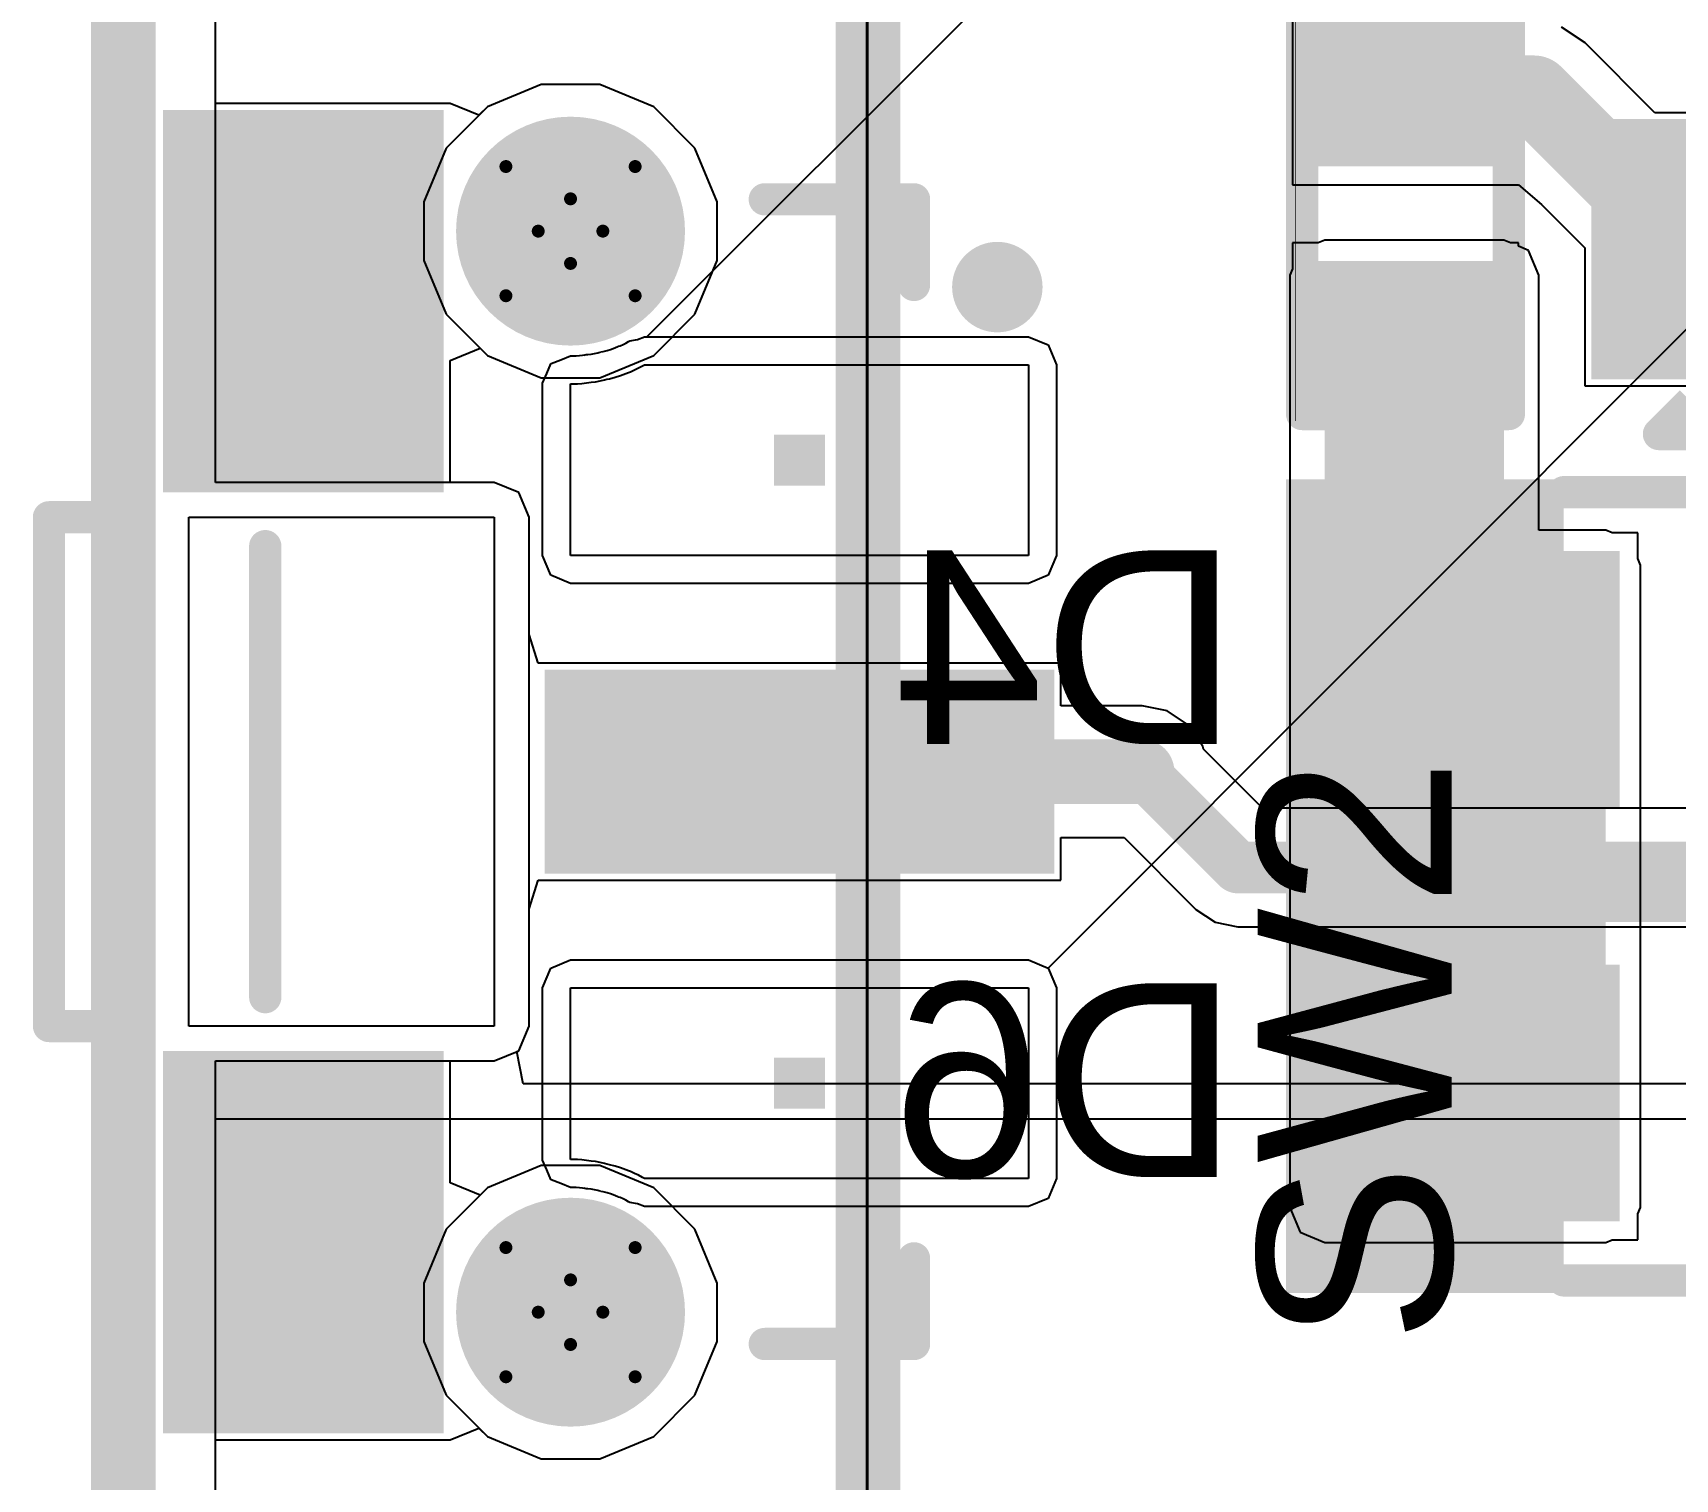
# Model space of a CAD drawing. Header units: inches. Extents: x -6 to 5433, y -4 to 5447.
# Drawn here: x -5.78 to 0.67, y 3.21 to 8.89 of the extents above; entities that cross this region are included whole.
import ezdxf

# ---------------------------------------------------------------- set-up
doc = ezdxf.new("R2010")
doc.units = ezdxf.units.IN
for name, color, linetype in [('Board_outline', 216, 'Continuous'), ('Bottom Layer', 5, 'Continuous'), ('Bottom Overlay', 54, 'Continuous'), ('Bottom Paste', 16, 'Continuous'), ('Bottom Solder', 6, 'Continuous'), ('Drill Drawing', 1, 'Continuous'), ('Ground', 16, 'Continuous'), ('Keep-Out Layer', 6, 'Continuous'), ('Mechanical 4', 56, 'Continuous'), ('Pad Holes', 156, 'Continuous'), ('Power', 76, 'Continuous'), ('Top Layer', 1, 'Continuous'), ('Top Overlay', 2, 'Continuous'), ('Top Paste', 8, 'Continuous'), ('Top Solder', 216, 'Continuous')]:
    doc.layers.add(name, color=color, linetype=linetype)
doc.styles.add('Arial', font='', dxfattribs={"height": 0.2})
doc.styles.get('Arial').set_extended_font_data('Arial')

msp = doc.modelspace()

# ---------------------------------------------------------------- hatches: boundary and pattern name
at = {"layer": 'Bottom Layer'}
for points in [[(-0.7043, 8.8798), (-0.0693, 8.8798), (-0.0693, 8.4226), (-0.7043, 8.4226)], [(0.445, 7.6316), (0.445, 8.4516), (1.365, 8.4516), (1.365, 7.6316)], [(-0.7043, 4.2744), (0, 4.2744), (0, 7.94), (-0.7043, 7.94)], [(-0.7043, 7.94), (-0.0693, 7.94), (-0.0693, 7.4828), (-0.7043, 7.4828)], [(-0.4, 4.2744), (0.4, 4.2744), (0.4, 6.8), (-0.4, 6.8)], [(0.4, 5.9), (-0.4, 5.9), (-0.4, 6.8), (0.4, 6.8)], [(0.4, 4.2744), (-0.4, 4.2744), (-0.4, 5.1744), (0.4, 5.1744)]]:
    msp.add_hatch(color=5, dxfattribs=at).paths.add_polyline_path(points)
at = {"layer": 'Bottom Overlay'}
for points in [[(-0.8567, 6.8326), (0.2355, 6.8326), (0.2355, 7.1374), (-0.8567, 7.1374)], [(-0.8567, 5.842), (-0.4249, 5.842), (-0.4249, 6.858), (-0.8567, 6.858)], [(-0.8567, 5.5626), (0.2355, 5.5626), (0.2355, 5.8674), (-0.8567, 5.8674)], [(-0.8567, 5.2082), (0.2355, 5.2082), (0.2355, 5.513), (-0.8567, 5.513)], [(-0.8567, 4.2176), (-0.4249, 4.2176), (-0.4249, 5.2336), (-0.8567, 5.2336)], [(-0.8567, 3.9382), (0.2355, 3.9382), (0.2355, 4.243), (-0.8567, 4.243)]]:
    msp.add_hatch(color=54, dxfattribs=at).paths.add_polyline_path(points)
at = {"layer": 'Bottom Paste'}
for points in [[(-0.7043, 8.8798), (-0.0693, 8.8798), (-0.0693, 8.4226), (-0.7043, 8.4226)], [(0.445, 7.6316), (0.445, 8.4516), (1.365, 8.4516), (1.365, 7.6316)], [(-0.7043, 7.94), (-0.0693, 7.94), (-0.0693, 7.4828), (-0.7043, 7.4828)], [(0.4, 5.9), (-0.4, 5.9), (-0.4, 6.8), (0.4, 6.8)], [(0.4, 4.2744), (-0.4, 4.2744), (-0.4, 5.1744), (0.4, 5.1744)]]:
    msp.add_hatch(color=16, dxfattribs=at).paths.add_polyline_path(points)
at = {"layer": 'Bottom Solder'}
for points in [[(-0.7593, 8.9348), (-0.0143, 8.9348), (-0.0143, 8.3676), (-0.7593, 8.3676)], [(0.3434, 7.53), (0.3434, 8.5532), (1.4666, 8.5532), (1.4666, 7.53)], [(-0.7593, 7.995), (-0.0143, 7.995), (-0.0143, 7.4278), (-0.7593, 7.4278)], [(0.455, 5.845), (-0.455, 5.845), (-0.455, 6.855), (0.455, 6.855)], [(0.455, 4.2194), (-0.455, 4.2194), (-0.455, 5.2294), (0.455, 5.2294)]]:
    msp.add_hatch(color=6, dxfattribs=at).paths.add_polyline_path(points)
h = msp.add_hatch(color=6, dxfattribs=at)
edge = h.paths.add_edge_path()
edge.add_arc((-3.6688, 8.1129), 0.1016, 0, 360)
h = msp.add_hatch(color=6, dxfattribs=at)
edge = h.paths.add_edge_path()
edge.add_arc((-3.6688, 3.8629), 0.1016, 0, 360)
at = {"layer": 'Pad Holes'}
h = msp.add_hatch(color=7, dxfattribs=at)
edge = h.paths.add_edge_path()
edge.add_arc((-3.6688, 8.1129), 0.45, 0, 360)
h = msp.add_hatch(color=7, dxfattribs=at)
edge = h.paths.add_edge_path()
edge.add_arc((-3.6688, 3.8629), 0.45, 0, 360)
at = {"layer": 'Top Layer'}
for points in [[(-5.1688, 7.1879), (-5.1688, 8.4879), (-4.2688, 8.4879), (-4.2688, 7.1879)], [(-2.6688, 7.3129), (-2.6688, 7.1129), (-2.8688, 7.1129), (-2.8688, 7.3129)], [(-2.6688, 7.3129), (-2.6688, 7.1129), (-2.8688, 7.1129), (-2.8688, 7.3129)], [(-1.8688, 6.2879), (-1.8688, 5.6879), (-3.6688, 5.6879), (-3.6688, 6.2879)], [(-2.6688, 4.8629), (-2.6688, 4.6629), (-2.8688, 4.6629), (-2.8688, 4.8629)], [(-2.6688, 4.8629), (-2.6688, 4.6629), (-2.8688, 4.6629), (-2.8688, 4.8629)], [(-4.2688, 4.7879), (-4.2688, 3.4879), (-5.1688, 3.4879), (-5.1688, 4.7879)]]:
    msp.add_hatch(color=1, dxfattribs=at).paths.add_polyline_path(points)
at = {"layer": 'Top Paste'}
for points in [[(-5.1688, 7.1879), (-5.1688, 8.4879), (-4.2688, 8.4879), (-4.2688, 7.1879)], [(-1.8688, 6.2879), (-1.8688, 5.6879), (-3.6688, 5.6879), (-3.6688, 6.2879)], [(-4.2688, 4.7879), (-4.2688, 3.4879), (-5.1688, 3.4879), (-5.1688, 4.7879)]]:
    msp.add_hatch(color=8, dxfattribs=at).paths.add_polyline_path(points)
at = {"layer": 'Top Solder'}
for points in [[(-5.2704, 7.0863), (-5.2704, 8.5895), (-4.1672, 8.5895), (-4.1672, 7.0863)], [(-1.7672, 6.3895), (-1.7672, 5.5863), (-3.7704, 5.5863), (-3.7704, 6.3895)], [(-4.1672, 4.8895), (-4.1672, 3.3863), (-5.2704, 3.3863), (-5.2704, 4.8895)]]:
    msp.add_hatch(color=216, dxfattribs=at).paths.add_polyline_path(points)
h = msp.add_hatch(color=216, dxfattribs=at)
edge = h.paths.add_edge_path()
edge.add_arc((-3.6688, 8.1129), 0.1016, 0, 360)
h = msp.add_hatch(color=216, dxfattribs=at)
edge = h.paths.add_edge_path()
edge.add_arc((-3.6688, 3.8629), 0.1016, 0, 360)

# ---------------------------------------------------------------- linework, layer by layer
at = {"layer": 'Board_outline'}
msp.add_lwpolyline([(-5.4266, -3, 0.254, 0.254, 0), (-5.4266, 33.995, 0.254, 0.254, 0)], format="xyseb", dxfattribs=at)
at = {"layer": 'Bottom Layer'}
for p, q in [((-5.064, 7.1253), (-5.064, 11.5815)), ((-0.8313, 9.0068), (-0.8313, 8.2956)), ((0.319, 8.8526), (0.2266, 8.9144)), ((0.5931, 8.5786), (0.319, 8.8526)), ((-3.7836, 8.6899), (-3.9956, 8.602)), ((-3.554, 8.6899), (-3.7836, 8.6899)), ((-3.342, 8.602), (-3.554, 8.6899)), ((-3.9956, 8.602), (-4.158, 8.4397)), ((-3.1796, 8.4397), (-3.342, 8.602)), ((1.492, 8.5786), (0.5931, 8.5786)), ((-4.158, 8.4397), (-4.2458, 8.2276)), ((-3.0918, 8.2276), (-3.1796, 8.4397)), ((-0.8313, 8.2956), (0.0577, 8.2956)), ((0.0577, 8.2956), (0.0577, 8.2956)), ((0.0577, 8.2956), (0.0577, 8.2956)), ((0.0577, 8.2956), (0.1478, 8.2181)), ((-4.2458, 8.2276), (-4.2458, 7.9981)), ((-3.0918, 7.9981), (-3.0918, 8.2276)), ((0.1478, 8.2181), (0.318, 8.0479)), ((-0.7043, 8.0775), (-0.7296, 8.067)), ((0, 8.0775), (-0.7043, 8.0775)), ((0.0253, 8.067), (0, 8.0775)), ((-0.7296, 8.067), (-0.8313, 8.067)), ((-0.8313, 8.067), (-0.8313, 7.9653)), ((0.0577, 8.067), (0.0253, 8.067)), ((0.0577, 8.0536), (0.0577, 8.067)), ((0.0972, 8.0372), (0.0577, 8.0536)), ((0.1375, 7.94), (0.0972, 8.0372)), ((0.318, 8.0479), (0.318, 7.5046)), ((-4.2458, 7.9981), (-4.158, 7.786)), ((-3.1796, 7.786), (-3.0918, 7.9981)), ((-0.8313, 7.9653), (-0.8418, 7.94)), ((-0.8418, 7.94), (-0.8418, 4.2744)), ((0.1375, 6.9375), (0.1375, 7.94)), ((-4.158, 7.786), (-3.9956, 7.6237)), ((-3.342, 7.6237), (-3.1796, 7.786)), ((-3.9956, 7.6237), (-3.7836, 7.5359)), ((-3.554, 7.5359), (-3.342, 7.6237)), ((-3.7836, 7.5359), (-3.554, 7.5359)), ((0.318, 7.5046), (1.492, 7.5046)), ((-3.9688, 7.1253), (-5.064, 7.1253)), ((-3.8716, 7.0851), (-3.9688, 7.1253)), ((-3.8313, 6.9879), (-3.8716, 7.0851)), ((-3.8313, 4.9879), (-3.8313, 6.9879)), ((0.4, 6.9375), (0.1375, 6.9375)), ((0.4253, 6.927), (0.4, 6.9375)), ((0.527, 6.927), (0.4253, 6.927)), ((0.527, 6.8253), (0.527, 6.927)), ((0.5375, 6.8), (0.527, 6.8253)), ((0.5375, 4.2744), (0.5375, 6.8)), ((-3.8716, 4.8907), (-3.8313, 4.9879)), ((-5.064, -3.0324), (-5.064, 4.8504)), ((-5.064, 4.8504), (-3.9688, 4.8504)), ((-3.9688, 4.8504), (-3.8716, 4.8907)), ((-3.7836, 4.4399), (-3.9956, 4.352)), ((-3.554, 4.4399), (-3.7836, 4.4399)), ((-3.342, 4.352), (-3.554, 4.4399)), ((-3.9956, 4.352), (-4.158, 4.1897)), ((-3.1796, 4.1897), (-3.342, 4.352)), ((-0.8418, 4.2744), (-0.8015, 4.1772)), ((0.527, 4.2492), (0.5375, 4.2744)), ((0.527, 4.1474), (0.527, 4.2492)), ((-4.158, 4.1897), (-4.2458, 3.9776)), ((-3.0918, 3.9776), (-3.1796, 4.1897)), ((-0.8015, 4.1772), (-0.7043, 4.1369)), ((-0.7043, 4.1369), (0.4, 4.1369)), ((0.4, 4.1369), (0.4253, 4.1474)), ((0.4253, 4.1474), (0.527, 4.1474)), ((-4.2458, 3.9776), (-4.2458, 3.7481)), ((-3.0918, 3.7481), (-3.0918, 3.9776)), ((-4.2458, 3.7481), (-4.158, 3.536)), ((-3.1796, 3.536), (-3.0918, 3.7481)), ((-4.158, 3.536), (-3.9956, 3.3737)), ((-3.342, 3.3737), (-3.1796, 3.536)), ((-3.9956, 3.3737), (-3.7836, 3.2859)), ((-3.554, 3.2859), (-3.342, 3.3737)), ((-3.7836, 3.2859), (-3.554, 3.2859))]:
    msp.add_line(p, q, dxfattribs=at)
for points in [[(-0.3868, 8.6512, 0.3048, 0.3048, 0), (0.1176, 8.6512, 0.3048, 0.3048, 0)], [(0.1176, 8.6512, 0.3048, 0.3048, 0), (0.905, 7.8638, 0.3048, 0.3048, 0)]]:
    msp.add_lwpolyline(points, format="xyseb", dxfattribs=at)
for points in [[(-0.463, 8.6512, 0.1524, 0.1524, 1), (-0.3106, 8.6512, 0.1524, 0.1524, 1)], [(0.0414, 8.6512, 0.1524, 0.1524, 1), (0.1938, 8.6512, 0.1524, 0.1524, 1)], [(0.0414, 8.6512, 0.1524, 0.1524, 1), (0.1938, 8.6512, 0.1524, 0.1524, 1)]]:
    msp.add_lwpolyline(points, format="xyseb", close=True, dxfattribs=at)
at = {"layer": 'Bottom Overlay'}
for points in [[(-0.7932, 7.3939, 0.127, 0.127, 0), (-0.7932, 8.9687, 0.127, 0.127, 0)], [(-0.8186, 7.3685, 0.00323, 0.00323, 0), (-0.8186, 8.9941, 0.00323, 0.00323, 0)], [(0.0196, 7.3939, 0.127, 0.127, 0), (0.0196, 8.9687, 0.127, 0.127, 0)], [(0.6096, 7.3152, 0.127, 0.127, 0), (0.7366, 7.4422, 0.127, 0.127, 0)], [(-0.7932, 7.3939, 0.127, 0.127, 0), (0.0196, 7.3939, 0.127, 0.127, 0)], [(0.6096, 7.3152, 0.127, 0.127, 0), (0.8636, 7.3152, 0.127, 0.127, 0)], [(0.2356, 7.0866, 0.127, 0.127, 0), (2.0898, 7.0866, 0.127, 0.127, 0)], [(0.2356, 5.6134, 0.127, 0.127, 0), (2.0898, 5.6134, 0.127, 0.127, 0)], [(0.2356, 5.461, 0.127, 0.127, 0), (2.0898, 5.461, 0.127, 0.127, 0)], [(0.2356, 3.9878, 0.127, 0.127, 0), (2.0898, 3.9878, 0.127, 0.127, 0)]]:
    msp.add_lwpolyline(points, format="xyseb", dxfattribs=at)
for points in [[(-0.825, 7.3939, 0.0635, 0.0635, 1), (-0.7615, 7.3939, 0.0635, 0.0635, 1)], [(-0.825, 7.3939, 0.0635, 0.0635, 1), (-0.7615, 7.3939, 0.0635, 0.0635, 1)], [(-0.0122, 7.3939, 0.0635, 0.0635, 1), (0.0513, 7.3939, 0.0635, 0.0635, 1)], [(-0.0122, 7.3939, 0.0635, 0.0635, 1), (0.0513, 7.3939, 0.0635, 0.0635, 1)], [(-0.8194, 7.3685, 0.00161, 0.00161, 1), (-0.8178, 7.3685, 0.00161, 0.00161, 1)], [(0.5778, 7.3152, 0.0635, 0.0635, 1), (0.6413, 7.3152, 0.0635, 0.0635, 1)], [(0.5778, 7.3152, 0.0635, 0.0635, 1), (0.6413, 7.3152, 0.0635, 0.0635, 1)], [(0.2039, 7.0866, 0.0635, 0.0635, 1), (0.2674, 7.0866, 0.0635, 0.0635, 1)], [(0.2039, 5.6134, 0.0635, 0.0635, 1), (0.2674, 5.6134, 0.0635, 0.0635, 1)], [(0.2039, 5.461, 0.0635, 0.0635, 1), (0.2674, 5.461, 0.0635, 0.0635, 1)], [(0.2039, 3.9878, 0.0635, 0.0635, 1), (0.2674, 3.9878, 0.0635, 0.0635, 1)]]:
    msp.add_lwpolyline(points, format="xyseb", close=True, dxfattribs=at)
at = {"layer": 'Drill Drawing'}
for points in [[(-3.9228, 8.3669, 0.0508, 0.0508, 0), (-3.6688, 8.2399, 0.0508, 0.0508, 0)], [(-3.9228, 8.3669, 0.0508, 0.0508, 0), (-3.7958, 8.1129, 0.0508, 0.0508, 0)], [(-3.6688, 8.2399, 0.0508, 0.0508, 0), (-3.4148, 8.3669, 0.0508, 0.0508, 0)], [(-3.5418, 8.1129, 0.0508, 0.0508, 0), (-3.4148, 8.3669, 0.0508, 0.0508, 0)], [(-3.9228, 7.8589, 0.0508, 0.0508, 0), (-3.7958, 8.1129, 0.0508, 0.0508, 0)], [(-3.5418, 8.1129, 0.0508, 0.0508, 0), (-3.4148, 7.8589, 0.0508, 0.0508, 0)], [(-3.9228, 7.8589, 0.0508, 0.0508, 0), (-3.6688, 7.9859, 0.0508, 0.0508, 0)], [(-3.6688, 7.9859, 0.0508, 0.0508, 0), (-3.4148, 7.8589, 0.0508, 0.0508, 0)], [(-3.9228, 4.1169, 0.0508, 0.0508, 0), (-3.6688, 3.9899, 0.0508, 0.0508, 0)], [(-3.9228, 4.1169, 0.0508, 0.0508, 0), (-3.7958, 3.8629, 0.0508, 0.0508, 0)], [(-3.6688, 3.9899, 0.0508, 0.0508, 0), (-3.4148, 4.1169, 0.0508, 0.0508, 0)], [(-3.5418, 3.8629, 0.0508, 0.0508, 0), (-3.4148, 4.1169, 0.0508, 0.0508, 0)], [(-3.9228, 3.6089, 0.0508, 0.0508, 0), (-3.7958, 3.8629, 0.0508, 0.0508, 0)], [(-3.5418, 3.8629, 0.0508, 0.0508, 0), (-3.4148, 3.6089, 0.0508, 0.0508, 0)], [(-3.9228, 3.6089, 0.0508, 0.0508, 0), (-3.6688, 3.7359, 0.0508, 0.0508, 0)], [(-3.6688, 3.7359, 0.0508, 0.0508, 0), (-3.4148, 3.6089, 0.0508, 0.0508, 0)]]:
    msp.add_lwpolyline(points, format="xyseb", dxfattribs=at)
for points in [[(-3.9355, 8.3669, 0.0254, 0.0254, 1), (-3.9101, 8.3669, 0.0254, 0.0254, 1)], [(-3.9355, 8.3669, 0.0254, 0.0254, 1), (-3.9101, 8.3669, 0.0254, 0.0254, 1)], [(-3.4275, 8.3669, 0.0254, 0.0254, 1), (-3.4021, 8.3669, 0.0254, 0.0254, 1)], [(-3.4275, 8.3669, 0.0254, 0.0254, 1), (-3.4021, 8.3669, 0.0254, 0.0254, 1)], [(-3.6815, 8.2399, 0.0254, 0.0254, 1), (-3.6561, 8.2399, 0.0254, 0.0254, 1)], [(-3.6815, 8.2399, 0.0254, 0.0254, 1), (-3.6561, 8.2399, 0.0254, 0.0254, 1)], [(-3.8085, 8.1129, 0.0254, 0.0254, 1), (-3.7831, 8.1129, 0.0254, 0.0254, 1)], [(-3.8085, 8.1129, 0.0254, 0.0254, 1), (-3.7831, 8.1129, 0.0254, 0.0254, 1)], [(-3.5545, 8.1129, 0.0254, 0.0254, 1), (-3.5291, 8.1129, 0.0254, 0.0254, 1)], [(-3.5545, 8.1129, 0.0254, 0.0254, 1), (-3.5291, 8.1129, 0.0254, 0.0254, 1)], [(-3.6815, 7.9859, 0.0254, 0.0254, 1), (-3.6561, 7.9859, 0.0254, 0.0254, 1)], [(-3.6815, 7.9859, 0.0254, 0.0254, 1), (-3.6561, 7.9859, 0.0254, 0.0254, 1)], [(-3.9355, 7.8589, 0.0254, 0.0254, 1), (-3.9101, 7.8589, 0.0254, 0.0254, 1)], [(-3.9355, 7.8589, 0.0254, 0.0254, 1), (-3.9101, 7.8589, 0.0254, 0.0254, 1)], [(-3.4275, 7.8589, 0.0254, 0.0254, 1), (-3.4021, 7.8589, 0.0254, 0.0254, 1)], [(-3.4275, 7.8589, 0.0254, 0.0254, 1), (-3.4021, 7.8589, 0.0254, 0.0254, 1)], [(-3.9355, 4.1169, 0.0254, 0.0254, 1), (-3.9101, 4.1169, 0.0254, 0.0254, 1)], [(-3.9355, 4.1169, 0.0254, 0.0254, 1), (-3.9101, 4.1169, 0.0254, 0.0254, 1)], [(-3.4275, 4.1169, 0.0254, 0.0254, 1), (-3.4021, 4.1169, 0.0254, 0.0254, 1)], [(-3.4275, 4.1169, 0.0254, 0.0254, 1), (-3.4021, 4.1169, 0.0254, 0.0254, 1)], [(-3.6815, 3.9899, 0.0254, 0.0254, 1), (-3.6561, 3.9899, 0.0254, 0.0254, 1)], [(-3.6815, 3.9899, 0.0254, 0.0254, 1), (-3.6561, 3.9899, 0.0254, 0.0254, 1)], [(-3.8085, 3.8629, 0.0254, 0.0254, 1), (-3.7831, 3.8629, 0.0254, 0.0254, 1)], [(-3.8085, 3.8629, 0.0254, 0.0254, 1), (-3.7831, 3.8629, 0.0254, 0.0254, 1)], [(-3.5545, 3.8629, 0.0254, 0.0254, 1), (-3.5291, 3.8629, 0.0254, 0.0254, 1)], [(-3.5545, 3.8629, 0.0254, 0.0254, 1), (-3.5291, 3.8629, 0.0254, 0.0254, 1)], [(-3.6815, 3.7359, 0.0254, 0.0254, 1), (-3.6561, 3.7359, 0.0254, 0.0254, 1)], [(-3.6815, 3.7359, 0.0254, 0.0254, 1), (-3.6561, 3.7359, 0.0254, 0.0254, 1)], [(-3.9355, 3.6089, 0.0254, 0.0254, 1), (-3.9101, 3.6089, 0.0254, 0.0254, 1)], [(-3.9355, 3.6089, 0.0254, 0.0254, 1), (-3.9101, 3.6089, 0.0254, 0.0254, 1)], [(-3.4275, 3.6089, 0.0254, 0.0254, 1), (-3.4021, 3.6089, 0.0254, 0.0254, 1)], [(-3.4275, 3.6089, 0.0254, 0.0254, 1), (-3.4021, 3.6089, 0.0254, 0.0254, 1)]]:
    msp.add_lwpolyline(points, format="xyseb", close=True, dxfattribs=at)
at = {"layer": 'Ground'}
for p, q in [((-5.064, 7.1253), (-5.064, 12.8102)), ((-3.7836, 8.6899), (-3.9956, 8.602)), ((-3.554, 8.6899), (-3.7836, 8.6899)), ((-3.342, 8.602), (-3.554, 8.6899)), ((-3.9956, 8.602), (-4.158, 8.4397)), ((-3.1796, 8.4397), (-3.342, 8.602)), ((-4.158, 8.4397), (-4.2458, 8.2276)), ((-3.0918, 8.2276), (-3.1796, 8.4397)), ((-4.2458, 8.2276), (-4.2458, 7.9981)), ((-3.0918, 7.9981), (-3.0918, 8.2276)), ((-4.2458, 7.9981), (-4.158, 7.786)), ((-3.1796, 7.786), (-3.0918, 7.9981)), ((-4.158, 7.786), (-3.9956, 7.6237)), ((-3.342, 7.6237), (-3.1796, 7.786)), ((-3.9956, 7.6237), (-3.7836, 7.5359)), ((-3.554, 7.5359), (-3.342, 7.6237)), ((-3.7836, 7.5359), (-3.554, 7.5359)), ((-3.9688, 7.1253), (-5.064, 7.1253)), ((-3.8716, 7.0851), (-3.9688, 7.1253)), ((-3.8313, 6.9879), (-3.8716, 7.0851)), ((-3.8313, 4.9879), (-3.8313, 6.9879)), ((-3.8716, 4.8907), (-3.8313, 4.9879)), ((-5.064, -3.0324), (-5.064, 4.8504)), ((-5.064, 4.8504), (-3.9688, 4.8504)), ((-3.9688, 4.8504), (-3.8716, 4.8907)), ((-3.7836, 4.4399), (-3.9956, 4.352)), ((-3.554, 4.4399), (-3.7836, 4.4399)), ((-3.342, 4.352), (-3.554, 4.4399)), ((-3.9956, 4.352), (-4.158, 4.1897)), ((-3.1796, 4.1897), (-3.342, 4.352)), ((-4.158, 4.1897), (-4.2458, 3.9776)), ((-3.0918, 3.9776), (-3.1796, 4.1897)), ((-4.2458, 3.9776), (-4.2458, 3.7481)), ((-3.0918, 3.7481), (-3.0918, 3.9776)), ((-4.2458, 3.7481), (-4.158, 3.536)), ((-3.1796, 3.536), (-3.0918, 3.7481)), ((-4.158, 3.536), (-3.9956, 3.3737)), ((-3.342, 3.3737), (-3.1796, 3.536)), ((-3.9956, 3.3737), (-3.7836, 3.2859)), ((-3.554, 3.2859), (-3.342, 3.3737)), ((-3.7836, 3.2859), (-3.554, 3.2859))]:
    msp.add_line(p, q, dxfattribs=at)
at = {"layer": 'Keep-Out Layer'}
for p, q in [((-5.1688, 4.9879), (-5.1688, 6.9879)), ((-5.1688, 6.9879), (-3.9688, 6.9879)), ((-3.9688, 6.9879), (-3.9688, 4.9879)), ((-3.9688, 4.9879), (-5.1688, 4.9879))]:
    msp.add_line(p, q, dxfattribs=at)
at = {"layer": 'Mechanical 4'}
for points in [[(-2.5, -2.5, 0.254, 0.254, 0), (-2.5, 33.5, 0.254, 0.254, 0)], [(-2.5028, -2.505, 0.0127, 0.0127, 0), (-2.5028, 33.495, 0.0127, 0.0127, 0)]]:
    msp.add_lwpolyline(points, format="xyseb", dxfattribs=at)
at = {"layer": 'Power'}
for p, q in [((-5.064, 7.1253), (-5.064, 9.5245)), ((-3.7836, 8.6899), (-3.9956, 8.602)), ((-3.554, 8.6899), (-3.7836, 8.6899)), ((-3.342, 8.602), (-3.554, 8.6899)), ((-3.9956, 8.602), (-4.158, 8.4397)), ((-3.1796, 8.4397), (-3.342, 8.602)), ((-4.158, 8.4397), (-4.2458, 8.2276)), ((-3.0918, 8.2276), (-3.1796, 8.4397)), ((-4.2458, 8.2276), (-4.2458, 7.9981)), ((-3.0918, 7.9981), (-3.0918, 8.2276)), ((-4.2458, 7.9981), (-4.158, 7.786)), ((-3.1796, 7.786), (-3.0918, 7.9981)), ((-4.158, 7.786), (-3.9956, 7.6237)), ((-3.342, 7.6237), (-3.1796, 7.786)), ((-3.9956, 7.6237), (-3.7836, 7.5359)), ((-3.554, 7.5359), (-3.342, 7.6237)), ((-3.7836, 7.5359), (-3.554, 7.5359)), ((-3.9688, 7.1253), (-5.064, 7.1253)), ((-3.8716, 7.0851), (-3.9688, 7.1253)), ((-3.8313, 6.9879), (-3.8716, 7.0851)), ((-3.8313, 4.9879), (-3.8313, 6.9879)), ((-3.8716, 4.8907), (-3.8313, 4.9879)), ((-3.8798, 4.8873), (-3.8716, 4.8907)), ((-3.8545, 4.7603), (-3.8798, 4.8873)), ((1.1224, 4.7603), (-3.8545, 4.7603)), ((-5.064, -3.0324), (-5.064, 4.6228)), ((-5.064, 4.6228), (1.1398, 4.6228)), ((-3.7836, 4.4399), (-3.9956, 4.352)), ((-3.554, 4.4399), (-3.7836, 4.4399)), ((-3.342, 4.352), (-3.554, 4.4399)), ((-3.9956, 4.352), (-4.158, 4.1897)), ((-3.1796, 4.1897), (-3.342, 4.352)), ((-4.158, 4.1897), (-4.2458, 3.9776)), ((-3.0918, 3.9776), (-3.1796, 4.1897)), ((-4.2458, 3.9776), (-4.2458, 3.7481)), ((-3.0918, 3.7481), (-3.0918, 3.9776)), ((-4.2458, 3.7481), (-4.158, 3.536)), ((-3.1796, 3.536), (-3.0918, 3.7481)), ((-4.158, 3.536), (-3.9956, 3.3737)), ((-3.342, 3.3737), (-3.1796, 3.536)), ((-3.9956, 3.3737), (-3.7836, 3.2859)), ((-3.554, 3.2859), (-3.342, 3.3737)), ((-3.7836, 3.2859), (-3.554, 3.2859))]:
    msp.add_line(p, q, dxfattribs=at)
at = {"layer": 'Top Layer'}
for p, q in [((-5.064, 8.6149), (-5.064, 11.5815)), ((-3.7836, 8.6899), (-3.9956, 8.602)), ((-3.554, 8.6899), (-3.7836, 8.6899)), ((-3.342, 8.602), (-3.554, 8.6899)), ((-4.1418, 8.6149), (-5.064, 8.6149)), ((-4.0294, 8.5683), (-4.1418, 8.6149)), ((-4.1418, 8.6149), (-4.1418, 8.6149)), ((-3.9956, 8.602), (-4.0294, 8.5683)), ((-3.1796, 8.4397), (-3.342, 8.602)), ((-3.0918, 8.2276), (-3.1796, 8.4397)), ((-3.0918, 7.9981), (-3.0918, 8.2276)), ((-3.1796, 7.786), (-3.0918, 7.9981)), ((-3.342, 7.6237), (-3.1796, 7.786)), ((-4.1418, 7.6039), (-4.0245, 7.6525)), ((-4.0245, 7.6525), (-3.9956, 7.6237)), ((-3.9956, 7.6237), (-3.7836, 7.5359)), ((-3.554, 7.5359), (-3.342, 7.6237)), ((-4.1418, 7.1253), (-4.1418, 7.6039)), ((-3.4726, 7.5453), (-3.4518, 7.553)), ((-3.4518, 7.553), (-3.4415, 7.5572)), ((-3.4415, 7.5572), (-3.4333, 7.5603)), ((-3.4333, 7.5603), (-3.4171, 7.5672)), ((-3.4171, 7.5672), (-3.4013, 7.5749)), ((-3.4013, 7.5749), (-3.3859, 7.5833)), ((-3.3859, 7.5833), (-3.3783, 7.5879)), ((-3.3783, 7.5879), (-3.3688, 7.5879)), ((-3.3688, 7.5879), (-1.8688, 7.5879)), ((-1.8688, 7.5879), (-1.8688, 6.8379)), ((-3.7836, 7.5359), (-3.554, 7.5359)), ((-3.6688, 6.8379), (-3.6688, 7.5129)), ((-3.6688, 7.5129), (-3.6598, 7.5127)), ((-3.6598, 7.5127), (-3.6419, 7.5131)), ((-3.6419, 7.5131), (-3.624, 7.5143)), ((-3.624, 7.5143), (-3.6062, 7.5164)), ((-3.6062, 7.5164), (-3.5974, 7.5178)), ((-3.5974, 7.5178), (-3.5973, 7.5178)), ((-3.5973, 7.5178), (-3.5883, 7.5186)), ((-3.5883, 7.5186), (-3.5704, 7.5209)), ((-3.5704, 7.5209), (-3.5526, 7.5241)), ((-3.5526, 7.5241), (-3.5349, 7.5282)), ((-3.5349, 7.5282), (-3.5262, 7.5305)), ((-3.5262, 7.5305), (-3.5153, 7.5329)), ((-3.5153, 7.5329), (-3.4938, 7.5386)), ((-3.4938, 7.5386), (-3.4726, 7.5453)), ((-3.9688, 7.1253), (-4.1418, 7.1253)), ((-3.8716, 7.0851), (-3.9688, 7.1253)), ((-3.8313, 6.9879), (-3.8716, 7.0851)), ((-3.8313, 6.5271), (-3.8313, 6.9879)), ((-1.8688, 6.8379), (-3.6688, 6.8379)), ((-3.7958, 6.4149), (-3.8313, 6.5271)), ((-3.7043, 6.4149), (-3.7958, 6.4149)), ((-1.7418, 6.4149), (-3.7043, 6.4149)), ((-1.7418, 6.2468), (-1.7418, 6.4149)), ((-1.4224, 6.2468), (-1.7418, 6.2468)), ((-1.3233, 6.2271), (-1.4224, 6.2468)), ((-1.2393, 6.171), (-1.3233, 6.2271)), ((-1.1831, 6.087), (-1.2393, 6.171)), ((-1.181, 6.0761), (-1.1831, 6.087)), ((-0.9491, 5.8441), (-1.181, 6.0761)), ((2.9782, 5.8441), (-0.9491, 5.8441)), ((-1.7418, 5.5609), (-1.7418, 5.7289)), ((-1.7418, 5.7289), (-1.493, 5.7289)), ((-1.493, 5.7289), (-1.2104, 5.4463)), ((-3.8313, 5.4486), (-3.7958, 5.5609)), ((-3.7958, 5.5609), (-3.7043, 5.5609)), ((-3.7043, 5.5609), (-1.7418, 5.5609)), ((-3.8313, 4.9879), (-3.8313, 5.4486)), ((-1.2104, 5.4463), (-1.1348, 5.3957)), ((-1.1348, 5.3957), (-1.0456, 5.378)), ((-1.0456, 5.378), (17.4858, 5.378)), ((-3.6688, 4.4629), (-3.6688, 5.1379)), ((-3.6688, 5.1379), (-1.8688, 5.1379)), ((-1.8688, 5.1379), (-1.8688, 4.3879)), ((-3.8716, 4.8907), (-3.8313, 4.9879)), ((-4.1418, 4.3718), (-4.1418, 4.8504)), ((-4.1418, 4.8504), (-3.9688, 4.8504)), ((-3.9688, 4.8504), (-3.8716, 4.8907)), ((-3.6598, 4.463), (-3.6688, 4.4629)), ((-3.6419, 4.4627), (-3.6598, 4.463)), ((-3.624, 4.4614), (-3.6419, 4.4627)), ((-3.6062, 4.4593), (-3.624, 4.4614)), ((-3.5974, 4.458), (-3.6062, 4.4593)), ((-3.5973, 4.458), (-3.5974, 4.458)), ((-3.5883, 4.4571), (-3.5973, 4.458)), ((-3.5704, 4.4548), (-3.5883, 4.4571)), ((-3.5526, 4.4516), (-3.5704, 4.4548)), ((-3.7836, 4.4399), (-3.9956, 4.352)), ((-3.554, 4.4399), (-3.7836, 4.4399)), ((-3.342, 4.352), (-3.554, 4.4399)), ((-3.5349, 4.4476), (-3.5526, 4.4516)), ((-3.5262, 4.4452), (-3.5349, 4.4476)), ((-3.5153, 4.4428), (-3.5262, 4.4452)), ((-3.4938, 4.4372), (-3.5153, 4.4428)), ((-3.4726, 4.4305), (-3.4938, 4.4372)), ((-3.4518, 4.4227), (-3.4726, 4.4305)), ((-3.4415, 4.4185), (-3.4518, 4.4227)), ((-3.4333, 4.4154), (-3.4415, 4.4185)), ((-3.4171, 4.4085), (-3.4333, 4.4154)), ((-3.4013, 4.4009), (-3.4171, 4.4085)), ((-3.3859, 4.3924), (-3.4013, 4.4009)), ((-3.3783, 4.3879), (-3.3859, 4.3924)), ((-4.0245, 4.3232), (-4.1418, 4.3718)), ((-3.9956, 4.352), (-4.0245, 4.3232)), ((-3.3688, 4.3879), (-3.3783, 4.3879)), ((-1.8688, 4.3879), (-3.3688, 4.3879)), ((-3.1796, 4.1897), (-3.342, 4.352)), ((-3.0918, 3.9776), (-3.1796, 4.1897)), ((-3.0918, 3.7481), (-3.0918, 3.9776)), ((-3.1796, 3.536), (-3.0918, 3.7481)), ((-3.342, 3.3737), (-3.1796, 3.536)), ((-5.064, -3.0324), (-5.064, 3.3609)), ((-5.064, 3.3609), (-4.1418, 3.3609)), ((-4.1418, 3.3609), (-4.0294, 3.4074)), ((-4.1418, 3.3609), (-4.1418, 3.3609)), ((-4.0294, 3.4074), (-3.9956, 3.3737)), ((-3.9956, 3.3737), (-3.7836, 3.2859)), ((-3.554, 3.2859), (-3.342, 3.3737)), ((-3.7836, 3.2859), (-3.554, 3.2859))]:
    msp.add_line(p, q, dxfattribs=at)
for points in [[(-2.7688, 5.9879, 0.254, 0.254, 0), (-1.4224, 5.9879, 0.254, 0.254, 0)], [(-1.4224, 5.9879, 0.2032, 0.2032, 0), (-1.0456, 5.6111, 0.2032, 0.2032, 0)], [(-1.0456, 5.6111, 0.2032, 0.2032, 0), (17.4858, 5.6111, 0.2032, 0.2032, 0)]]:
    msp.add_lwpolyline(points, format="xyseb", dxfattribs=at)
for points in [[(-2.8323, 5.9879, 0.127, 0.127, 1), (-2.7053, 5.9879, 0.127, 0.127, 1)], [(-1.4859, 5.9879, 0.127, 0.127, 1), (-1.3589, 5.9879, 0.127, 0.127, 1)], [(-1.4732, 5.9879, 0.1016, 0.1016, 1), (-1.3716, 5.9879, 0.1016, 0.1016, 1)], [(-1.0964, 5.6111, 0.1016, 0.1016, 1), (-0.9948, 5.6111, 0.1016, 0.1016, 1)], [(-1.0964, 5.6111, 0.1016, 0.1016, 1), (-0.9948, 5.6111, 0.1016, 0.1016, 1)]]:
    msp.add_lwpolyline(points, format="xyseb", close=True, dxfattribs=at)
at = {"layer": 'Top Overlay'}
for points in [[(-2.9053, 8.2379, 0.127, 0.127, 0), (-2.3188, 8.2379, 0.127, 0.127, 0)], [(-2.3188, 7.9014, 0.127, 0.127, 0), (-2.3188, 8.2379, 0.127, 0.127, 0)], [(-5.7188, 4.9879, 0.127, 0.127, 0), (-5.7188, 6.9879, 0.127, 0.127, 0)], [(-5.7188, 6.9879, 0.127, 0.127, 0), (-5.4823, 6.9879, 0.127, 0.127, 0)], [(-4.8688, 5.1014, 0.127, 0.127, 0), (-4.8688, 6.8744, 0.127, 0.127, 0)], [(-5.7188, 4.9879, 0.127, 0.127, 0), (-5.4823, 4.9879, 0.127, 0.127, 0)], [(-2.3188, 3.7379, 0.127, 0.127, 0), (-2.3188, 4.0744, 0.127, 0.127, 0)], [(-2.9053, 3.7379, 0.127, 0.127, 0), (-2.3188, 3.7379, 0.127, 0.127, 0)]]:
    msp.add_lwpolyline(points, format="xyseb", dxfattribs=at)
for points in [[(-2.937, 8.2379, 0.0635, 0.0635, 1), (-2.8735, 8.2379, 0.0635, 0.0635, 1)], [(-2.3505, 8.2379, 0.0635, 0.0635, 1), (-2.287, 8.2379, 0.0635, 0.0635, 1)], [(-2.3505, 8.2379, 0.0635, 0.0635, 1), (-2.287, 8.2379, 0.0635, 0.0635, 1)], [(-1.9404, 7.8929, 0.254, 0.254, 1), (-2.042, 7.8929, 0.254, 0.254, 1)], [(-2.1055, 7.8929, 0.127, 0.127, 1), (-1.9785, 7.8929, 0.127, 0.127, 1)], [(-2.0039, 7.8929, 0.127, 0.127, 1), (-1.8769, 7.8929, 0.127, 0.127, 1)], [(-2.3505, 7.9014, 0.0635, 0.0635, 1), (-2.287, 7.9014, 0.0635, 0.0635, 1)], [(-5.7505, 6.9879, 0.0635, 0.0635, 1), (-5.687, 6.9879, 0.0635, 0.0635, 1)], [(-5.7505, 6.9879, 0.0635, 0.0635, 1), (-5.687, 6.9879, 0.0635, 0.0635, 1)], [(-5.514, 6.9879, 0.0635, 0.0635, 1), (-5.4505, 6.9879, 0.0635, 0.0635, 1)], [(-4.9005, 6.8744, 0.0635, 0.0635, 1), (-4.837, 6.8744, 0.0635, 0.0635, 1)], [(-4.9005, 5.1014, 0.0635, 0.0635, 1), (-4.837, 5.1014, 0.0635, 0.0635, 1)], [(-5.7505, 4.9879, 0.0635, 0.0635, 1), (-5.687, 4.9879, 0.0635, 0.0635, 1)], [(-5.7505, 4.9879, 0.0635, 0.0635, 1), (-5.687, 4.9879, 0.0635, 0.0635, 1)], [(-5.514, 4.9879, 0.0635, 0.0635, 1), (-5.4505, 4.9879, 0.0635, 0.0635, 1)], [(-2.3505, 4.0744, 0.0635, 0.0635, 1), (-2.287, 4.0744, 0.0635, 0.0635, 1)], [(-2.937, 3.7379, 0.0635, 0.0635, 1), (-2.8735, 3.7379, 0.0635, 0.0635, 1)], [(-2.3505, 3.7379, 0.0635, 0.0635, 1), (-2.287, 3.7379, 0.0635, 0.0635, 1)], [(-2.3505, 3.7379, 0.0635, 0.0635, 1), (-2.287, 3.7379, 0.0635, 0.0635, 1)]]:
    msp.add_lwpolyline(points, format="xyseb", close=True, dxfattribs=at)
at = {"layer": 'Top Solder'}
for p, q in [((-3.3687, 7.6978), (5432.8521, 5447.4931)), ((-1.791, 5.2156), (5432.8521, 5447.4931)), ((-3.4408, 7.6786), (-3.4351, 7.6821)), ((-3.4351, 7.6821), (-3.4057, 7.6865)), ((-3.4057, 7.6865), (-3.3782, 7.6978)), ((-3.3782, 7.6978), (-3.3687, 7.6978)), ((-3.3687, 7.6978), (-1.8688, 7.6978)), ((-1.8688, 7.6978), (-1.791, 7.6656)), ((-3.7068, 7.6071), (-3.6688, 7.6228)), ((-3.6688, 7.6228), (-3.6678, 7.6224)), ((-3.6678, 7.6224), (-3.6668, 7.6228)), ((-3.6668, 7.6228), (-3.66, 7.6227)), ((-3.66, 7.6227), (-3.6467, 7.623)), ((-3.6467, 7.623), (-3.6342, 7.6238)), ((-3.6342, 7.6238), (-3.6212, 7.6254)), ((-3.6212, 7.6254), (-3.6144, 7.6264)), ((-3.6144, 7.6264), (-3.6107, 7.6255)), ((-3.6107, 7.6255), (-3.6073, 7.6273)), ((-3.6073, 7.6273), (-3.6003, 7.6279)), ((-3.6003, 7.6279), (-3.5871, 7.6296)), ((-3.5871, 7.6296), (-3.5747, 7.6319)), ((-3.5747, 7.6319), (-3.5617, 7.6349)), ((-3.5617, 7.6349), (-3.5549, 7.6367)), ((-3.5549, 7.6367), (-3.5522, 7.6363)), ((-3.5522, 7.6363), (-3.55, 7.6379)), ((-3.55, 7.6379), (-3.5412, 7.6399)), ((-3.5412, 7.6399), (-3.5243, 7.6443)), ((-3.5243, 7.6443), (-3.5083, 7.6493)), ((-3.5083, 7.6493), (-3.4919, 7.6554)), ((-3.4919, 7.6554), (-3.4835, 7.6589)), ((-3.4835, 7.6589), (-3.4816, 7.6589)), ((-3.4816, 7.6589), (-3.4803, 7.6601)), ((-3.4803, 7.6601), (-3.4741, 7.6625)), ((-3.4741, 7.6625), (-3.4625, 7.6674)), ((-3.4625, 7.6674), (-3.4518, 7.6726)), ((-3.4518, 7.6726), (-3.4408, 7.6786)), ((-1.791, 7.6656), (-1.7588, 7.5879)), ((-3.7623, 7.5526), (-3.7466, 7.5906)), ((-3.7466, 7.5906), (-3.7456, 7.591)), ((-3.7456, 7.591), (-3.7452, 7.592)), ((-3.7452, 7.592), (-3.7068, 7.6071)), ((-1.7588, 7.5879), (-1.7588, 6.8379)), ((-3.7788, 7.5148), (-3.7623, 7.5526)), ((-3.7784, 7.5138), (-3.7788, 7.5148)), ((-3.7788, 7.5129), (-3.7784, 7.5138)), ((-3.7788, 6.8379), (-3.7788, 7.5129)), ((-3.7466, 6.7601), (-3.7788, 6.8379)), ((-1.7588, 6.8379), (-1.791, 6.7601)), ((-3.6688, 6.7279), (-3.7466, 6.7601)), ((-1.8688, 6.7279), (-3.6688, 6.7279)), ((-1.791, 6.7601), (-1.8688, 6.7279)), ((-3.7466, 5.2156), (-3.6688, 5.2478)), ((-3.6688, 5.2478), (-1.8688, 5.2478)), ((-1.8688, 5.2478), (-1.791, 5.2156)), ((-3.7788, 5.1379), (-3.7466, 5.2156)), ((-1.791, 5.2156), (-1.7588, 5.1379)), ((-3.7788, 4.4629), (-3.7788, 5.1379)), ((-1.7588, 5.1379), (-1.7588, 4.3879)), ((-3.7784, 4.4619), (-3.7788, 4.4629)), ((-3.7788, 4.4609), (-3.7784, 4.4619)), ((-3.7623, 4.4231), (-3.7788, 4.4609)), ((-3.7466, 4.3851), (-3.7623, 4.4231)), ((-3.7456, 4.3847), (-3.7466, 4.3851)), ((-3.7452, 4.3837), (-3.7456, 4.3847)), ((-3.7068, 4.3686), (-3.7452, 4.3837)), ((-3.6688, 4.3529), (-3.7068, 4.3686)), ((-3.6678, 4.3533), (-3.6688, 4.3529)), ((-3.6668, 4.3529), (-3.6678, 4.3533)), ((-3.66, 4.353), (-3.6668, 4.3529)), ((-3.6467, 4.3528), (-3.66, 4.353)), ((-3.6342, 4.3519), (-3.6467, 4.3528)), ((-3.6212, 4.3504), (-3.6342, 4.3519)), ((-3.6144, 4.3493), (-3.6212, 4.3504)), ((-3.6107, 4.3502), (-3.6144, 4.3493)), ((-3.6073, 4.3484), (-3.6107, 4.3502)), ((-3.6003, 4.3478), (-3.6073, 4.3484)), ((-3.5871, 4.3461), (-3.6003, 4.3478)), ((-3.5746, 4.3439), (-3.5871, 4.3461)), ((-3.5617, 4.3409), (-3.5746, 4.3439)), ((-3.5549, 4.339), (-3.5617, 4.3409)), ((-3.5522, 4.3394), (-3.5549, 4.339)), ((-3.55, 4.3379), (-3.5522, 4.3394)), ((-3.5412, 4.3359), (-3.55, 4.3379)), ((-3.5243, 4.3315), (-3.5412, 4.3359)), ((-3.5083, 4.3264), (-3.5243, 4.3315)), ((-3.4919, 4.3203), (-3.5083, 4.3264)), ((-1.7588, 4.3879), (-1.791, 4.3101)), ((-3.4835, 4.3169), (-3.4919, 4.3203)), ((-3.4816, 4.3169), (-3.4835, 4.3169)), ((-3.4803, 4.3156), (-3.4816, 4.3169)), ((-3.4741, 4.3133), (-3.4803, 4.3156)), ((-3.4625, 4.3084), (-3.4741, 4.3133)), ((-3.4518, 4.3032), (-3.4625, 4.3084)), ((-3.4408, 4.2971), (-3.4518, 4.3032)), ((-3.4351, 4.2937), (-3.4408, 4.2971)), ((-3.4057, 4.2892), (-3.4351, 4.2937)), ((-3.3782, 4.2779), (-3.4057, 4.2892)), ((-3.3687, 4.2779), (-3.3782, 4.2779)), ((-1.8688, 4.2779), (-3.3687, 4.2779)), ((-1.791, 4.3101), (-1.8688, 4.2779))]:
    msp.add_line(p, q, dxfattribs=at)

# ---------------------------------------------------------------- texts
at = {"layer": 'Bottom Overlay', "style": 'Arial', "text_generation_flag": 2}
for s, p in [('D4', (-1.0416, 6.0961)), ('D6', (-1.0416, 4.3943))]:
    msp.add_text(s, height=0.762, dxfattribs=at).set_placement(p)
at = {"layer": 'Top Overlay', "style": 'Arial'}
msp.add_text('SW2', height=0.762, rotation=90, dxfattribs=at).set_placement((-0.2055, 3.7384))

doc.saveas('drawing.dxf')
